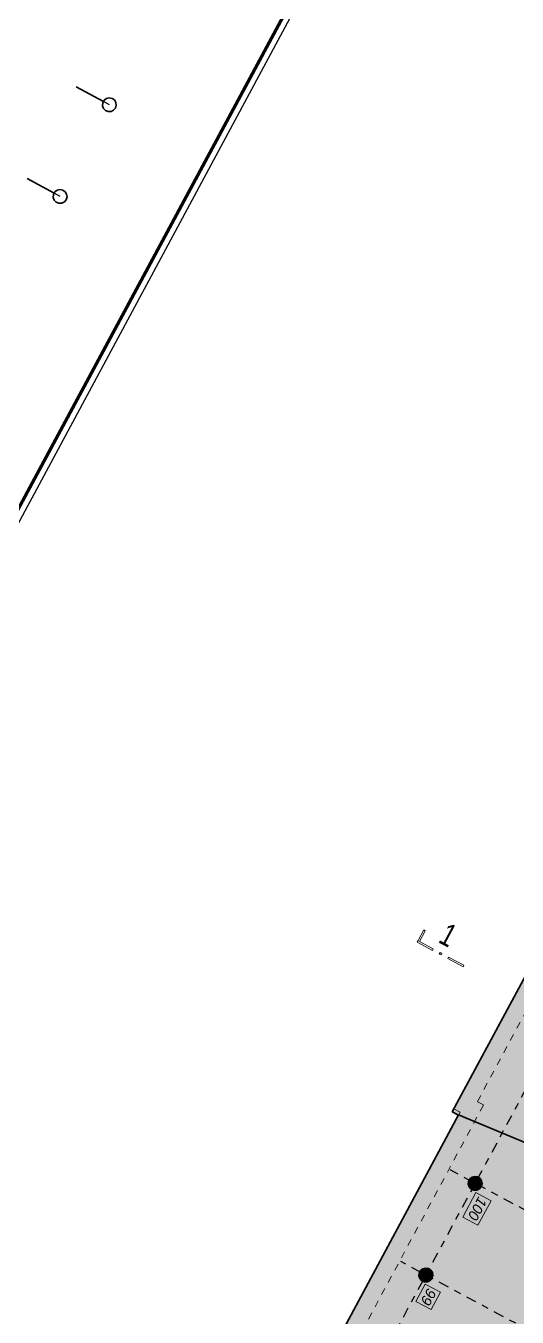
# Model space of a CAD drawing. Header units: metres. Extents: x 2711799 to 2711985, y 1236908 to 1237087.
# Drawn here: x 2711840.13 to 2711847.21, y 1236979.46 to 1236998.07 of the extents above; entities that cross this region are included whole.
import ezdxf

# ---------------------------------------------------------------- set-up
doc = ezdxf.new("R2010")
doc.units = ezdxf.units.M
for name, pattern in [('ALL_S17', [0.0005, 0, -0.0005]), ('AUSGEZOGEN', [0]), ('PUNKT2_S9', [0.35, 0.15, -0.1, 0, -0.1]), ('VERDECKT2_S2', [0.18, 0.1, -0.08])]:
    doc.linetypes.add(name, pattern=pattern)
for name, color, linetype, lineweight in [('XR$10$Bauteilachse', 7, 'PUNKT2_S9', 25), ('XR$10$Beton Ansicht', 7, 'AUSGEZOGEN', 35), ('XR$10$STANDARD_1', 7, 'AUSGEZOGEN', 13), ('XR$10$Text Decke', 7, 'AUSGEZOGEN', 18), ('XR$10$Wand Beton bewehrt', 7, 'AUSGEZOGEN', 50), ('XR$11$Decke', 7, 'AUSGEZOGEN', 35), ('XR$9$Beton Ansicht', 7, 'AUSGEZOGEN', 35), ('XR$9$Beton verdeckt vorne', 7, 'VERDECKT2_S2', 25), ('XR$9$STANDARD_1', 7, 'AUSGEZOGEN', 13)]:
    doc.layers.add(name, color=color, linetype=linetype, lineweight=lineweight)
doc.styles.add('ARIAL', font='arial.ttf')

msp = doc.modelspace()

# ---------------------------------------------------------------- hatches: boundary and pattern name
at = {"layer": 'XR$10$Wand Beton bewehrt', "linetype": 'AUSGEZOGEN', "lineweight": 35, "transparency": 33554687}
for points in [[(2711846.6676, 1236981.3135), (2711846.6945, 1236981.3452), (2711846.7061, 1236981.3851), (2711846.7005, 1236981.4263), (2711846.6787, 1236981.4617), (2711846.6443, 1236981.4851), (2711846.6034, 1236981.4925), (2711846.563, 1236981.4827), (2711846.5301, 1236981.4572), (2711846.5104, 1236981.4206), (2711846.5073, 1236981.3791), (2711846.5214, 1236981.34), (2711846.5501, 1236981.3099), (2711846.5886, 1236981.2942), (2711846.6301, 1236981.2954)], [(2711845.9573, 1236979.9923), (2711845.9842, 1236980.0241), (2711845.9958, 1236980.064), (2711845.9902, 1236980.1052), (2711845.9683, 1236980.1405), (2711845.934, 1236980.164), (2711845.8931, 1236980.1714), (2711845.8527, 1236980.1615), (2711845.8198, 1236980.136), (2711845.8001, 1236980.0994), (2711845.797, 1236980.058), (2711845.811, 1236980.0188), (2711845.8398, 1236979.9888), (2711845.8783, 1236979.973), (2711845.9198, 1236979.9743)]]:
    msp.add_hatch(color=94, dxfattribs=at).paths.add_polyline_path(points)
at = {"layer": 'XR$11$Decke', "lineweight": 25, "transparency": 33554687}
msp.add_hatch(color=131, dxfattribs=at).paths.add_polyline_path([(2711857.2287, 1236993.6495), (2711853.2103, 1236995.3193), (2711846.2767, 1236982.423), (2711846.3666, 1236982.3776), (2711840.5579, 1236971.5735), (2711845.5275, 1236968.2252), (2711846.0526, 1236969.3243), (2711848.2535, 1236972.9435), (2711850.8974, 1236978.5999), (2711850.4926, 1236979.9462), (2711850.8073, 1236980.5315), (2711850.2911, 1236980.7458)])

# ---------------------------------------------------------------- linework, layer by layer
at = {"layer": 'XR$10$Bauteilachse', "transparency": 33554687}
for p, q in [((2711854.5883, 1236996.2388, 640.05), (2711840.5147, 1236970.0623, 640.05)), ((2711849.5306, 1236979.8204, 640.05), (2711846.2453, 1236981.5867, 640.05)), ((2711850.1855, 1236977.7653, 640.05), (2711845.535, 1236980.2656, 640.05))]:
    msp.add_line(p, q, dxfattribs=at)
at = {"layer": 'XR$10$Beton Ansicht', "transparency": 33554687}
for p, q in [((2711846.2767, 1236982.423, 640.05), (2711853.2103, 1236995.3193, 640.05)), ((2711853.2103, 1236995.3193, 640.05), (2711846.2767, 1236982.423, 640.05)), ((2711846.2767, 1236982.423, 640.05), (2711853.2103, 1236995.3193, 640.05)), ((2711840.5579, 1236971.5735, 640.05), (2711846.3666, 1236982.3776, 640.05)), ((2711846.355, 1236982.381, 640.05), (2711846.2767, 1236982.423, 640.05)), ((2711846.355, 1236982.381, 640.05), (2711846.2767, 1236982.423, 640.05)), ((2711846.2767, 1236982.423, 640.05), (2711846.355, 1236982.381, 640.05)), ((2711846.3666, 1236982.3776, 640.05), (2711850.2911, 1236980.7458, 640.05)), ((2711850.2911, 1236980.7458, 640.05), (2711846.3666, 1236982.3776, 640.05)), ((2711846.3666, 1236982.3776, 640.05), (2711850.3519, 1236980.7206, 640.05)), ((2711850.3519, 1236980.7206, 640.05), (2711846.3666, 1236982.3776, 640.05)), ((2711846.3666, 1236982.3776, 640.05), (2711850.3519, 1236980.7206, 640.05)), ((2711846.5073, 1236981.3791, 640.05), (2711846.5104, 1236981.4206, 640.05)), ((2711846.5214, 1236981.34, 640.05), (2711846.5073, 1236981.3791, 640.05)), ((2711846.5104, 1236981.4206, 640.05), (2711846.5301, 1236981.4572, 640.05)), ((2711846.5501, 1236981.3099, 640.05), (2711846.5214, 1236981.34, 640.05)), ((2711846.5301, 1236981.4572, 640.05), (2711846.563, 1236981.4827, 640.05)), ((2711846.563, 1236981.4827, 640.05), (2711846.6034, 1236981.4925, 640.05)), ((2711846.6034, 1236981.4925, 640.05), (2711846.6443, 1236981.4851, 640.05)), ((2711846.6443, 1236981.4851, 640.05), (2711846.6787, 1236981.4617, 640.05)), ((2711846.6945, 1236981.3452, 640.05), (2711846.6676, 1236981.3135, 640.05)), ((2711846.6787, 1236981.4617, 640.05), (2711846.7005, 1236981.4263, 640.05)), ((2711846.7061, 1236981.3851, 640.05), (2711846.6945, 1236981.3452, 640.05)), ((2711846.7005, 1236981.4263, 640.05), (2711846.7061, 1236981.3851, 640.05)), ((2711846.5886, 1236981.2942, 640.05), (2711846.5501, 1236981.3099, 640.05)), ((2711846.6301, 1236981.2954, 640.05), (2711846.5886, 1236981.2942, 640.05)), ((2711846.6676, 1236981.3135, 640.05), (2711846.6301, 1236981.2954, 640.05)), ((2711845.797, 1236980.058, 640.05), (2711845.8001, 1236980.0994, 640.05)), ((2711845.811, 1236980.0188, 640.05), (2711845.797, 1236980.058, 640.05)), ((2711845.8001, 1236980.0994, 640.05), (2711845.8198, 1236980.136, 640.05)), ((2711845.8198, 1236980.136, 640.05), (2711845.8527, 1236980.1615, 640.05)), ((2711845.8527, 1236980.1615, 640.05), (2711845.8931, 1236980.1714, 640.05)), ((2711845.8931, 1236980.1714, 640.05), (2711845.934, 1236980.164, 640.05)), ((2711845.934, 1236980.164, 640.05), (2711845.9683, 1236980.1405, 640.05)), ((2711845.9683, 1236980.1405, 640.05), (2711845.9902, 1236980.1052, 640.05)), ((2711845.9958, 1236980.064, 640.05), (2711845.9842, 1236980.0241, 640.05)), ((2711845.9902, 1236980.1052, 640.05), (2711845.9958, 1236980.064, 640.05)), ((2711845.8398, 1236979.9888, 640.05), (2711845.811, 1236980.0188, 640.05)), ((2711845.8783, 1236979.973, 640.05), (2711845.8398, 1236979.9888, 640.05)), ((2711845.9198, 1236979.9743, 640.05), (2711845.8783, 1236979.973, 640.05)), ((2711845.9573, 1236979.9923, 640.05), (2711845.9198, 1236979.9743, 640.05)), ((2711845.9842, 1236980.0241, 640.05), (2711845.9573, 1236979.9923, 640.05))]:
    msp.add_line(p, q, dxfattribs=at)
at = {"layer": 'XR$10$STANDARD_1', "color": 1, "linetype": 'ALL_S17', "lineweight": 18, "transparency": 33554687}
for p, q in [((2711852.8301, 1236994.6121, 640.05), (2711846.3004, 1236982.4671, 640.05)), ((2711846.639, 1236982.5689, 640.05), (2711852.9319, 1236994.2736, 640.05)), ((2711841.2812, 1236972.391, 640.05), (2711846.7276, 1236982.5212, 640.05)), ((2711846.3004, 1236982.4671, 640.05), (2711846.3891, 1236982.4194, 640.05)), ((2711846.7276, 1236982.5212, 640.05), (2711846.639, 1236982.5689, 640.05)), ((2711846.3891, 1236982.4194, 640.05), (2711840.9426, 1236972.2892, 640.05))]:
    msp.add_line(p, q, dxfattribs=at)
at = {"layer": 'XR$10$STANDARD_1', "color": 7, "linetype": 'AUSGEZOGEN', "lineweight": 18, "transparency": 33554687, "elevation": 0}
for points in [[(2711846.6166, 1236981.2581), (2711846.4273, 1236980.9061), (2711846.6475, 1236980.7877), (2711846.8368, 1236981.1397), (2711846.6166, 1236981.2581)], [(2711845.8855, 1236979.9405), (2711845.7514, 1236979.6912), (2711845.9716, 1236979.5728), (2711846.1057, 1236979.8221), (2711845.8855, 1236979.9405)]]:
    msp.add_lwpolyline(points, dxfattribs=at)
at = {"layer": 'XR$10$Text Decke', "transparency": 33554687}
for p, q in [((2711845.7715, 1236984.8667, 640.05), (2711845.7833, 1236984.8887, 640.05)), ((2711845.7715, 1236984.8667, 640.05), (2711845.9917, 1236984.7483, 640.05)), ((2711845.8662, 1236985.0428, 640.05), (2711845.7833, 1236984.8887, 640.05)), ((2711845.8053, 1236984.8768, 640.05), (2711845.8882, 1236985.031, 640.05)), ((2711846.0035, 1236984.7703, 640.05), (2711845.8053, 1236984.8768, 640.05)), ((2711845.8882, 1236985.031, 640.05), (2711845.8662, 1236985.0428, 640.05)), ((2711846.0035, 1236984.7703, 640.05), (2711845.9917, 1236984.7483, 640.05)), ((2711846.1004, 1236984.7182, 640.05), (2711846.0886, 1236984.6962, 640.05)), ((2711846.115, 1236984.682, 640.05), (2711846.0886, 1236984.6962, 640.05)), ((2711846.1268, 1236984.704, 640.05), (2711846.1004, 1236984.7182, 640.05)), ((2711846.1268, 1236984.704, 640.05), (2711846.115, 1236984.682, 640.05)), ((2711846.2237, 1236984.6519, 640.05), (2711846.2119, 1236984.6299, 640.05)), ((2711846.4321, 1236984.5115, 640.05), (2711846.2119, 1236984.6299, 640.05)), ((2711846.4439, 1236984.5335, 640.05), (2711846.2237, 1236984.6519, 640.05)), ((2711846.4439, 1236984.5335, 640.05), (2711846.4321, 1236984.5115, 640.05))]:
    msp.add_line(p, q, dxfattribs=at)
at = {"layer": 'XR$9$Beton Ansicht', "transparency": 33554687}
for p, q in [((2711841.2502, 1236996.9777, 640.05), (2711840.8592, 1236997.1879, 640.05)), ((2711841.2372, 1236996.918, 640.05), (2711841.2403, 1236996.9594, 640.05)), ((2711841.2403, 1236996.9594, 640.05), (2711841.26, 1236996.996, 640.05)), ((2711841.26, 1236996.996, 640.05), (2711841.2929, 1236997.0215, 640.05)), ((2711841.2929, 1236997.0215, 640.05), (2711841.3333, 1236997.0314, 640.05)), ((2711841.3333, 1236997.0314, 640.05), (2711841.3742, 1236997.024, 640.05)), ((2711841.3742, 1236997.024, 640.05), (2711841.4086, 1236997.0005, 640.05)), ((2711841.4086, 1236997.0005, 640.05), (2711841.4304, 1236996.9652, 640.05)), ((2711841.4304, 1236996.9652, 640.05), (2711841.436, 1236996.924, 640.05)), ((2711841.2513, 1236996.8788, 640.05), (2711841.2372, 1236996.918, 640.05)), ((2711841.28, 1236996.8488, 640.05), (2711841.2513, 1236996.8788, 640.05)), ((2711841.3185, 1236996.833, 640.05), (2711841.28, 1236996.8488, 640.05)), ((2711841.3601, 1236996.8343, 640.05), (2711841.3185, 1236996.833, 640.05)), ((2711841.3975, 1236996.8523, 640.05), (2711841.3601, 1236996.8343, 640.05)), ((2711841.4244, 1236996.8841, 640.05), (2711841.3975, 1236996.8523, 640.05)), ((2711841.436, 1236996.924, 640.05), (2711841.4244, 1236996.8841, 640.05)), ((2711840.5399, 1236995.6566, 640.05), (2711840.1489, 1236995.8668, 640.05)), ((2711840.53, 1236995.6383, 640.05), (2711840.5497, 1236995.6749, 640.05)), ((2711840.5497, 1236995.6749, 640.05), (2711840.5826, 1236995.7003, 640.05)), ((2711840.5826, 1236995.7003, 640.05), (2711840.623, 1236995.7102, 640.05)), ((2711840.623, 1236995.7102, 640.05), (2711840.6639, 1236995.7028, 640.05)), ((2711840.6639, 1236995.7028, 640.05), (2711840.6983, 1236995.6794, 640.05)), ((2711840.6983, 1236995.6794, 640.05), (2711840.7201, 1236995.644, 640.05)), ((2711840.5269, 1236995.5968, 640.05), (2711840.53, 1236995.6383, 640.05)), ((2711840.541, 1236995.5577, 640.05), (2711840.5269, 1236995.5968, 640.05)), ((2711840.5697, 1236995.5276, 640.05), (2711840.541, 1236995.5577, 640.05)), ((2711840.6082, 1236995.5119, 640.05), (2711840.5697, 1236995.5276, 640.05)), ((2711840.6498, 1236995.5131, 640.05), (2711840.6082, 1236995.5119, 640.05)), ((2711840.6872, 1236995.5312, 640.05), (2711840.6498, 1236995.5131, 640.05)), ((2711840.7141, 1236995.5629, 640.05), (2711840.6872, 1236995.5312, 640.05)), ((2711840.7257, 1236995.6028, 640.05), (2711840.7141, 1236995.5629, 640.05)), ((2711840.7201, 1236995.644, 640.05), (2711840.7257, 1236995.6028, 640.05))]:
    msp.add_line(p, q, dxfattribs=at)
at = {"layer": 'XR$9$Beton Ansicht', "color": 7, "linetype": 'AUSGEZOGEN', "lineweight": 35, "transparency": 33554687}
for p, q in [((2711841.2502, 1236996.9777, 640.05), (2711840.8592, 1236997.1879, 640.05)), ((2711841.2372, 1236996.918, 640.05), (2711841.2403, 1236996.9594, 640.05)), ((2711841.2403, 1236996.9594, 640.05), (2711841.26, 1236996.996, 640.05)), ((2711841.26, 1236996.996, 640.05), (2711841.2929, 1236997.0215, 640.05)), ((2711841.2929, 1236997.0215, 640.05), (2711841.3333, 1236997.0314, 640.05)), ((2711841.3333, 1236997.0314, 640.05), (2711841.3742, 1236997.024, 640.05)), ((2711841.3742, 1236997.024, 640.05), (2711841.4086, 1236997.0005, 640.05)), ((2711841.4086, 1236997.0005, 640.05), (2711841.4304, 1236996.9652, 640.05)), ((2711841.4304, 1236996.9652, 640.05), (2711841.436, 1236996.924, 640.05)), ((2711841.2513, 1236996.8788, 640.05), (2711841.2372, 1236996.918, 640.05)), ((2711841.28, 1236996.8488, 640.05), (2711841.2513, 1236996.8788, 640.05)), ((2711841.3185, 1236996.833, 640.05), (2711841.28, 1236996.8488, 640.05)), ((2711841.3601, 1236996.8343, 640.05), (2711841.3185, 1236996.833, 640.05)), ((2711841.3975, 1236996.8523, 640.05), (2711841.3601, 1236996.8343, 640.05)), ((2711841.4244, 1236996.8841, 640.05), (2711841.3975, 1236996.8523, 640.05)), ((2711841.436, 1236996.924, 640.05), (2711841.4244, 1236996.8841, 640.05)), ((2711840.5399, 1236995.6566, 640.05), (2711840.1489, 1236995.8668, 640.05)), ((2711840.53, 1236995.6383, 640.05), (2711840.5497, 1236995.6749, 640.05)), ((2711840.5497, 1236995.6749, 640.05), (2711840.5826, 1236995.7003, 640.05)), ((2711840.5826, 1236995.7003, 640.05), (2711840.623, 1236995.7102, 640.05)), ((2711840.623, 1236995.7102, 640.05), (2711840.6639, 1236995.7028, 640.05)), ((2711840.6639, 1236995.7028, 640.05), (2711840.6983, 1236995.6794, 640.05)), ((2711840.6983, 1236995.6794, 640.05), (2711840.7201, 1236995.644, 640.05)), ((2711840.5269, 1236995.5968, 640.05), (2711840.53, 1236995.6383, 640.05)), ((2711840.541, 1236995.5577, 640.05), (2711840.5269, 1236995.5968, 640.05)), ((2711840.5697, 1236995.5276, 640.05), (2711840.541, 1236995.5577, 640.05)), ((2711840.6082, 1236995.5119, 640.05), (2711840.5697, 1236995.5276, 640.05)), ((2711840.6498, 1236995.5131, 640.05), (2711840.6082, 1236995.5119, 640.05)), ((2711840.6872, 1236995.5312, 640.05), (2711840.6498, 1236995.5131, 640.05)), ((2711840.7141, 1236995.5629, 640.05), (2711840.6872, 1236995.5312, 640.05)), ((2711840.7257, 1236995.6028, 640.05), (2711840.7141, 1236995.5629, 640.05)), ((2711840.7201, 1236995.644, 640.05), (2711840.7257, 1236995.6028, 640.05))]:
    msp.add_line(p, q, dxfattribs=at)
at = {"layer": 'XR$9$Beton verdeckt vorne', "transparency": 33554687}
for p, q in [((2711841.3362, 1236996.9315, 640.05), (2711841.2502, 1236996.9777, 640.05)), ((2711840.6259, 1236995.6103, 640.05), (2711840.5399, 1236995.6566, 640.05))]:
    msp.add_line(p, q, dxfattribs=at)
at = {"layer": 'XR$9$Beton verdeckt vorne', "color": 7, "linetype": 'VERDECKT2_S2', "lineweight": 25, "transparency": 33554687}
for p, q in [((2711841.3362, 1236996.9315, 640.05), (2711841.2502, 1236996.9777, 640.05)), ((2711840.6259, 1236995.6103, 640.05), (2711840.5399, 1236995.6566, 640.05))]:
    msp.add_line(p, q, dxfattribs=at)
at = {"layer": 'XR$9$STANDARD_1', "color": 211, "linetype": 'AUSGEZOGEN', "lineweight": 100, "transparency": 33554687}
for p, q in [((2711829.4105, 1236971.3709, 640.05), (2711847.0066, 1237004.0993, 640.05)), ((2711847.0066, 1237004.0993, 640.05), (2711829.4105, 1236971.3709, 640.05))]:
    msp.add_line(p, q, dxfattribs=at)
at = {"layer": 'XR$9$STANDARD_1', "color": 211, "linetype": 'AUSGEZOGEN', "lineweight": 25, "transparency": 33554687}
for p, q in [((2711829.4105, 1236971.3709, 640.05), (2711847.0066, 1237004.0993, 640.05)), ((2711847.0066, 1237004.0993, 640.05), (2711829.4105, 1236971.3709, 640.05))]:
    msp.add_line(p, q, dxfattribs=at)
at = {"layer": 'XR$9$STANDARD_1', "color": 5, "linetype": 'AUSGEZOGEN', "lineweight": 25, "transparency": 33554687, "elevation": 0}
msp.add_lwpolyline([(2711842.0106, 1237006.8989), (2711824.3197, 1236973.9944), (2711829.4512, 1236971.2355), (2711847.1421, 1237004.14), (2711842.0106, 1237006.8989)], dxfattribs=at)

# ---------------------------------------------------------------- texts
at = {"layer": 'XR$10$STANDARD_1', "color": 7, "linetype": 'AUSGEZOGEN', "lineweight": 18, "transparency": 33554687, "char_height": 0.15, "attachment_point": 7, "rotation": 241.73568, "style": 'ARIAL'}
for s, insert, width in [('\\W0.96;\\fArial|i1|b0|c0|p0;100', (2711846.6532, 1236981.21, 640.05), 0.421716), ('\\W0.99;\\fArial|i1|b0|c0|p0;99', (2711845.9221, 1236979.8925, 640.05), 0.30735)]:
    msp.add_mtext(s, dxfattribs=dict(at, insert=insert, width=width))
at = {"layer": 'XR$10$Text Decke', "transparency": 33554687, "insert": (2711846.061, 1236984.8721, 640.05), "char_height": 0.325, "width": 0.327159, "attachment_point": 7, "rotation": 331.73568, "style": 'ARIAL'}
msp.add_mtext('\\W0.74;1', dxfattribs=at)

doc.saveas('drawing.dxf')
